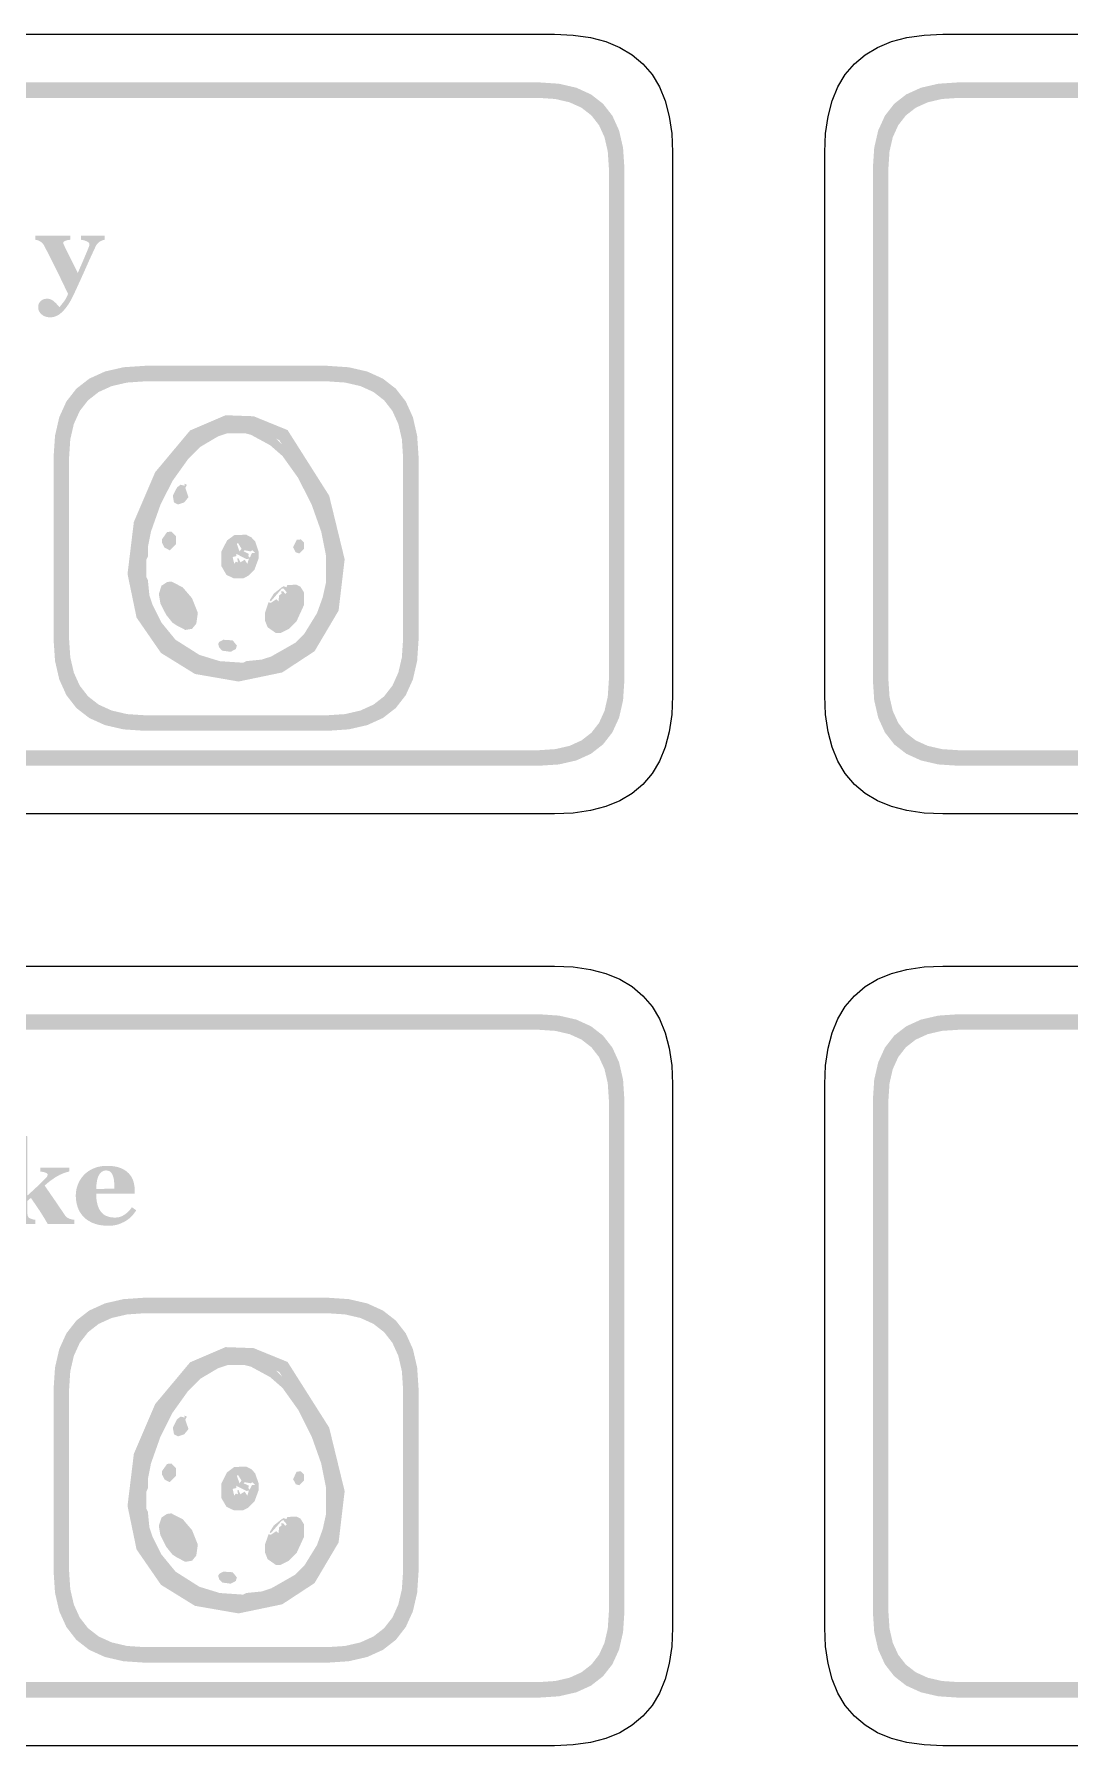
# Model space of a CAD drawing. Header units: millimetres. Extents: x 6 to 294, y 109 to 451.
# Drawn here: x 121.6 to 148.27, y 244.86 to 288.94 of the extents above; entities that cross this region are included whole.
import ezdxf

# ---------------------------------------------------------------- set-up
doc = ezdxf.new("R2010")
doc.units = ezdxf.units.MM
doc.layers.add('CUT', color=1, linetype='Continuous')
doc.layers.add('RASTER', color=7, linetype='Continuous')

msp = doc.modelspace()

# ---------------------------------------------------------------- hatches: boundary and pattern name
at = {"layer": 'RASTER'}
h = msp.add_hatch(color=7, dxfattribs=at)
h.paths.add_polyline_path([(75.2, 285.501), (75.234, 286.016), (75.338, 286.463), (75.509, 286.841), (75.75, 287.151), (76.059, 287.391), (76.438, 287.563), (76.884, 287.666), (77.4, 287.701), (134.6, 287.701), (135.116, 287.666), (135.563, 287.563), (135.941, 287.391), (136.25, 287.151), (136.491, 286.841), (136.663, 286.463), (136.766, 286.016), (136.8, 285.501), (136.8, 272.301), (136.766, 271.785), (136.663, 271.338), (136.491, 270.96), (136.25, 270.651), (135.941, 270.41), (135.563, 270.238), (135.116, 270.135), (134.6, 270.101), (77.4, 270.101), (76.884, 270.135), (76.438, 270.238), (76.059, 270.41), (75.75, 270.651), (75.509, 270.96), (75.338, 271.338), (75.234, 271.785), (75.2, 272.301)])
h.paths.add_polyline_path([(75.6, 285.501), (75.6, 272.301), (75.628, 271.879), (75.712, 271.513), (75.853, 271.204), (76.05, 270.951), (76.303, 270.754), (76.613, 270.613), (76.978, 270.529), (77.4, 270.501), (134.6, 270.501), (135.022, 270.529), (135.388, 270.613), (135.697, 270.754), (135.95, 270.951), (136.147, 271.204), (136.288, 271.513), (136.372, 271.879), (136.4, 272.301), (136.4, 285.501), (136.372, 285.923), (136.288, 286.288), (136.147, 286.598), (135.95, 286.851), (135.697, 287.048), (135.388, 287.188), (135.022, 287.273), (134.6, 287.301), (77.4, 287.301), (76.978, 287.273), (76.613, 287.188), (76.303, 287.048), (76.05, 286.851), (75.853, 286.598), (75.712, 286.288), (75.628, 285.923), (75.6, 285.501)], flags=0)
h = msp.add_hatch(color=7, dxfattribs=at)
h.paths.add_polyline_path([(143.2, 285.501), (143.234, 286.016), (143.337, 286.463), (143.509, 286.841), (143.75, 287.151), (144.059, 287.391), (144.438, 287.563), (144.884, 287.666), (145.4, 287.701), (202.6, 287.701), (203.116, 287.666), (203.563, 287.563), (203.941, 287.391), (204.25, 287.151), (204.491, 286.841), (204.663, 286.463), (204.766, 286.016), (204.8, 285.501), (204.8, 272.301), (204.766, 271.785), (204.663, 271.338), (204.491, 270.96), (204.25, 270.651), (203.941, 270.41), (203.563, 270.238), (203.116, 270.135), (202.6, 270.101), (145.4, 270.101), (144.884, 270.135), (144.438, 270.238), (144.059, 270.41), (143.75, 270.651), (143.509, 270.96), (143.337, 271.338), (143.234, 271.785), (143.2, 272.301)])
h.paths.add_polyline_path([(143.6, 285.501), (143.6, 272.301), (143.628, 271.879), (143.712, 271.513), (143.853, 271.204), (144.05, 270.951), (144.303, 270.754), (144.613, 270.613), (144.978, 270.529), (145.4, 270.501), (202.6, 270.501), (203.022, 270.529), (203.388, 270.613), (203.697, 270.754), (203.95, 270.951), (204.147, 271.204), (204.288, 271.513), (204.372, 271.879), (204.4, 272.301), (204.4, 285.501), (204.372, 285.923), (204.288, 286.288), (204.147, 286.598), (203.95, 286.851), (203.697, 287.048), (203.388, 287.188), (203.022, 287.273), (202.6, 287.301), (145.4, 287.301), (144.978, 287.273), (144.613, 287.188), (144.303, 287.048), (144.05, 286.851), (143.853, 286.598), (143.712, 286.288), (143.628, 285.923), (143.6, 285.501)], flags=0)
for points in [[(123.414, 283.647), (123.398, 283.644), (123.381, 283.64), (123.365, 283.635), (123.349, 283.629), (123.333, 283.623), (123.317, 283.615), (123.302, 283.607), (123.286, 283.597), (123.271, 283.587), (123.256, 283.575), (123.242, 283.561), (123.229, 283.547), (123.216, 283.531), (123.204, 283.513), (123.193, 283.494), (123.183, 283.474), (123.151, 283.407), (123.119, 283.339), (123.087, 283.269), (123.055, 283.199), (123.022, 283.127), (122.99, 283.055), (122.957, 282.981), (122.923, 282.907), (122.89, 282.83), (122.855, 282.753), (122.819, 282.674), (122.783, 282.593), (122.745, 282.511), (122.707, 282.427), (122.668, 282.342), (122.627, 282.255), (122.605, 282.208), (122.582, 282.162), (122.56, 282.119), (122.538, 282.079), (122.516, 282.041), (122.495, 282.005), (122.473, 281.972), (122.452, 281.942), (122.431, 281.913), (122.41, 281.887), (122.389, 281.862), (122.369, 281.838), (122.349, 281.817), (122.33, 281.797), (122.311, 281.778), (122.292, 281.762), (122.274, 281.748), (122.257, 281.734), (122.239, 281.722), (122.222, 281.711), (122.205, 281.701), (122.187, 281.692), (122.17, 281.684), (122.153, 281.677), (122.136, 281.671), (122.118, 281.665), (122.101, 281.661), (122.084, 281.657), (122.066, 281.654), (122.049, 281.652), (122.031, 281.651), (122.014, 281.65), (121.98, 281.652), (121.947, 281.655), (121.917, 281.661), (121.888, 281.67), (121.861, 281.681), (121.835, 281.694), (121.811, 281.71), (121.789, 281.728), (121.769, 281.748), (121.751, 281.768), (121.737, 281.789), (121.725, 281.81), (121.715, 281.833), (121.708, 281.855), (121.704, 281.878), (121.703, 281.902), (121.703, 281.913), (121.704, 281.922), (121.704, 281.932), (121.706, 281.942), (121.707, 281.951), (121.708, 281.961), (121.71, 281.97), (121.713, 281.979), (121.715, 281.987), (121.719, 281.996), (121.723, 282.005), (121.727, 282.014), (121.733, 282.024), (121.739, 282.033), (121.746, 282.042), (121.753, 282.052), (121.759, 282.06), (121.766, 282.067), (121.774, 282.075), (121.783, 282.082), (121.792, 282.088), (121.803, 282.095), (121.814, 282.101), (121.825, 282.107), (121.838, 282.112), (121.851, 282.117), (121.864, 282.121), (121.878, 282.124), (121.892, 282.126), (121.906, 282.128), (121.921, 282.129), (121.936, 282.129), (121.956, 282.129), (121.977, 282.126), (121.997, 282.121), (122.016, 282.115), (122.036, 282.107), (122.055, 282.097), (122.074, 282.086), (122.093, 282.072), (122.112, 282.057), (122.13, 282.041), (122.15, 282.023), (122.169, 282.004), (122.188, 281.984), (122.208, 281.962), (122.228, 281.939), (122.248, 281.914), (122.26, 281.927), (122.274, 281.941), (122.287, 281.957), (122.302, 281.974), (122.317, 281.993), (122.333, 282.013), (122.35, 282.035), (122.367, 282.058), (122.385, 282.082), (122.401, 282.107), (122.415, 282.131), (122.429, 282.156), (122.442, 282.18), (122.453, 282.205), (122.463, 282.23), (122.472, 282.255), (122.429, 282.345), (122.387, 282.432), (122.347, 282.516), (122.308, 282.597), (122.27, 282.675), (122.233, 282.75), (122.197, 282.822), (122.163, 282.89), (122.129, 282.959), (122.094, 283.029), (122.057, 283.101), (122.02, 283.175), (121.982, 283.251), (121.943, 283.329), (121.903, 283.408), (121.861, 283.49), (121.852, 283.507), (121.841, 283.523), (121.83, 283.539), (121.818, 283.553), (121.806, 283.566), (121.792, 283.578), (121.778, 283.589), (121.763, 283.599), (121.748, 283.609), (121.732, 283.617), (121.716, 283.624), (121.7, 283.631), (121.683, 283.636), (121.667, 283.641), (121.65, 283.644), (121.633, 283.647), (121.633, 283.754), (122.529, 283.754), (122.529, 283.647), (122.517, 283.646), (122.503, 283.645), (122.49, 283.643), (122.476, 283.641), (122.461, 283.638), (122.446, 283.634), (122.43, 283.63), (122.414, 283.625), (122.399, 283.62), (122.386, 283.614), (122.375, 283.608), (122.365, 283.602), (122.358, 283.595), (122.353, 283.588), (122.35, 283.58), (122.349, 283.572), (122.349, 283.569), (122.349, 283.566), (122.35, 283.563), (122.35, 283.56), (122.351, 283.557), (122.352, 283.553), (122.352, 283.55), (122.354, 283.547), (122.355, 283.543), (122.356, 283.539), (122.358, 283.534), (122.36, 283.53), (122.362, 283.524), (122.364, 283.519), (122.367, 283.513), (122.37, 283.506), (122.383, 283.479), (122.397, 283.45), (122.413, 283.418), (122.43, 283.384), (122.448, 283.347), (122.468, 283.308), (122.489, 283.266), (122.511, 283.221), (122.534, 283.175), (122.559, 283.126), (122.584, 283.076), (122.61, 283.024), (122.637, 282.969), (122.665, 282.913), (122.694, 282.855), (122.724, 282.794), (122.746, 282.846), (122.768, 282.895), (122.788, 282.942), (122.808, 282.988), (122.827, 283.032), (122.845, 283.074), (122.862, 283.114), (122.879, 283.153), (122.895, 283.19), (122.91, 283.227), (122.926, 283.264), (122.941, 283.301), (122.957, 283.338), (122.972, 283.375), (122.987, 283.411), (123.002, 283.448), (123.006, 283.457), (123.009, 283.465), (123.012, 283.473), (123.014, 283.481), (123.016, 283.488), (123.017, 283.494), (123.019, 283.5), (123.019, 283.506), (123.02, 283.511), (123.02, 283.515), (123.021, 283.52), (123.021, 283.523), (123.021, 283.527), (123.021, 283.53), (123.021, 283.532), (123.021, 283.534), (123.021, 283.541), (123.02, 283.547), (123.018, 283.553), (123.015, 283.559), (123.011, 283.565), (123.007, 283.57), (123.002, 283.575), (122.996, 283.58), (122.989, 283.585), (122.982, 283.59), (122.975, 283.594), (122.968, 283.599), (122.96, 283.603), (122.952, 283.607), (122.944, 283.611), (122.935, 283.615), (122.926, 283.618), (122.917, 283.622), (122.908, 283.625), (122.899, 283.628), (122.89, 283.63), (122.882, 283.633), (122.873, 283.635), (122.865, 283.637), (122.857, 283.638), (122.849, 283.64), (122.841, 283.642), (122.834, 283.643), (122.827, 283.644), (122.821, 283.645), (122.815, 283.646), (122.809, 283.647), (122.809, 283.754), (123.414, 283.754)], [(122.637, 258.301), (121.947, 258.301), (121.916, 258.356), (121.885, 258.409), (121.855, 258.459), (121.825, 258.508), (121.796, 258.554), (121.768, 258.599), (121.741, 258.641), (121.714, 258.681), (121.688, 258.72), (121.662, 258.758), (121.637, 258.795), (121.612, 258.831), (121.587, 258.867), (121.563, 258.902), (121.539, 258.937), (121.515, 258.97), (121.427, 258.896), (121.427, 258.576), (121.427, 258.563), (121.428, 258.551), (121.429, 258.539), (121.431, 258.528), (121.433, 258.518), (121.436, 258.508), (121.439, 258.498), (121.442, 258.49), (121.447, 258.482), (121.452, 258.474), (121.458, 258.467), (121.465, 258.46), (121.473, 258.455), (121.482, 258.449), (121.491, 258.444), (121.502, 258.44), (121.508, 258.437), (121.515, 258.434), (121.523, 258.432), (121.53, 258.429), (121.538, 258.426), (121.546, 258.424), (121.555, 258.422), (121.563, 258.419), (121.572, 258.417), (121.581, 258.415), (121.59, 258.414), (121.598, 258.412), (121.607, 258.411), (121.616, 258.41), (121.625, 258.409), (121.634, 258.408), (121.634, 258.301), (120.727, 258.301), (120.727, 258.408), (120.736, 258.408), (120.745, 258.409), (120.754, 258.41), (120.763, 258.411), (120.773, 258.412), (120.782, 258.413), (120.791, 258.415), (120.8, 258.416), (120.809, 258.417), (120.818, 258.419), (120.826, 258.42), (120.834, 258.422), (120.842, 258.424), (120.85, 258.426), (120.857, 258.428), (120.865, 258.43), (120.876, 258.434), (120.886, 258.439), (120.895, 258.444), (120.904, 258.45), (120.911, 258.457), (120.918, 258.464), (120.924, 258.471), (120.928, 258.48), (120.932, 258.488), (120.936, 258.498), (120.938, 258.508), (120.941, 258.518), (120.943, 258.53), (120.944, 258.542), (120.945, 258.554), (120.945, 258.567), (120.945, 260.201), (120.945, 260.213), (120.944, 260.225), (120.942, 260.237), (120.94, 260.25), (120.937, 260.263), (120.933, 260.275), (120.929, 260.288), (120.924, 260.301), (120.918, 260.314), (120.912, 260.325), (120.905, 260.336), (120.898, 260.347), (120.89, 260.356), (120.881, 260.365), (120.872, 260.372), (120.862, 260.379), (120.854, 260.384), (120.846, 260.388), (120.837, 260.392), (120.827, 260.396), (120.816, 260.399), (120.804, 260.402), (120.792, 260.406), (120.778, 260.409), (120.764, 260.411), (120.751, 260.414), (120.738, 260.416), (120.725, 260.418), (120.713, 260.42), (120.7, 260.421), (120.689, 260.422), (120.677, 260.423), (120.677, 260.53), (121.405, 260.568), (121.427, 260.545), (121.427, 259.033), (121.455, 259.058), (121.483, 259.083), (121.512, 259.11), (121.542, 259.138), (121.573, 259.166), (121.605, 259.196), (121.637, 259.226), (121.671, 259.257), (121.704, 259.289), (121.735, 259.318), (121.765, 259.347), (121.793, 259.374), (121.819, 259.399), (121.844, 259.424), (121.867, 259.447), (121.888, 259.468), (121.9, 259.48), (121.91, 259.492), (121.919, 259.502), (121.926, 259.512), (121.932, 259.521), (121.937, 259.529), (121.94, 259.537), (121.942, 259.544), (121.943, 259.55), (121.944, 259.555), (121.945, 259.56), (121.946, 259.564), (121.946, 259.568), (121.947, 259.571), (121.947, 259.573), (121.947, 259.575), (121.946, 259.582), (121.944, 259.588), (121.941, 259.594), (121.935, 259.599), (121.929, 259.605), (121.921, 259.61), (121.912, 259.615), (121.901, 259.619), (121.889, 259.623), (121.875, 259.628), (121.86, 259.632), (121.843, 259.636), (121.825, 259.639), (121.806, 259.643), (121.785, 259.647), (121.762, 259.65), (121.762, 259.754), (122.507, 259.754), (122.507, 259.653), (122.471, 259.643), (122.438, 259.633), (122.407, 259.623), (122.378, 259.613), (122.351, 259.604), (122.326, 259.594), (122.304, 259.585), (122.283, 259.576), (122.264, 259.567), (122.244, 259.556), (122.224, 259.546), (122.203, 259.534), (122.182, 259.522), (122.16, 259.509), (122.138, 259.495), (122.115, 259.48), (122.101, 259.47), (122.086, 259.46), (122.071, 259.45), (122.056, 259.44), (122.042, 259.429), (122.027, 259.419), (122.013, 259.408), (121.999, 259.397), (121.985, 259.386), (121.97, 259.374), (121.954, 259.362), (121.938, 259.349), (121.922, 259.335), (121.905, 259.32), (121.887, 259.305), (121.869, 259.29), (121.905, 259.238), (121.94, 259.187), (121.974, 259.138), (122.007, 259.089), (122.04, 259.042), (122.072, 258.995), (122.104, 258.949), (122.135, 258.904), (122.165, 258.86), (122.196, 258.814), (122.227, 258.768), (122.259, 258.722), (122.291, 258.675), (122.323, 258.627), (122.356, 258.578), (122.389, 258.529), (122.401, 258.513), (122.413, 258.498), (122.427, 258.484), (122.44, 258.472), (122.455, 258.461), (122.47, 258.452), (122.486, 258.444), (122.502, 258.437), (122.519, 258.431), (122.536, 258.426), (122.553, 258.422), (122.57, 258.418), (122.586, 258.415), (122.603, 258.412), (122.62, 258.409), (122.637, 258.408)]]:
    msp.add_hatch(color=7, dxfattribs=at).paths.add_polyline_path(points)
h = msp.add_hatch(color=7, dxfattribs=at)
h.paths.add_polyline_path([(122.1, 278.051), (122.137, 278.602), (122.247, 279.079), (122.43, 279.483), (122.688, 279.813), (123.018, 280.07), (123.422, 280.254), (123.899, 280.364), (124.45, 280.401), (129.15, 280.401), (129.701, 280.364), (130.178, 280.254), (130.582, 280.07), (130.913, 279.813), (131.17, 279.483), (131.353, 279.079), (131.463, 278.602), (131.5, 278.051), (131.5, 273.351), (131.463, 272.8), (131.353, 272.323), (131.17, 271.919), (130.913, 271.588), (130.582, 271.331), (130.178, 271.148), (129.701, 271.038), (129.15, 271.001), (124.45, 271.001), (123.899, 271.038), (123.422, 271.148), (123.018, 271.331), (122.687, 271.588), (122.43, 271.919), (122.247, 272.323), (122.137, 272.8), (122.1, 273.351)])
h.paths.add_polyline_path([(122.5, 278.051), (122.5, 273.351), (122.53, 272.894), (122.622, 272.498), (122.774, 272.163), (122.988, 271.888), (123.262, 271.675), (123.597, 271.523), (123.993, 271.431), (124.45, 271.401), (129.15, 271.401), (129.607, 271.431), (130.003, 271.523), (130.338, 271.675), (130.612, 271.888), (130.826, 272.163), (130.978, 272.498), (131.07, 272.894), (131.1, 273.351), (131.1, 278.051), (131.07, 278.508), (130.978, 278.904), (130.826, 279.239), (130.613, 279.513), (130.338, 279.727), (130.003, 279.879), (129.607, 279.97), (129.15, 280.001), (124.45, 280.001), (123.993, 279.97), (123.597, 279.879), (123.262, 279.727), (122.988, 279.513), (122.774, 279.239), (122.622, 278.904), (122.53, 278.508), (122.5, 278.051)], flags=0)
h = msp.add_hatch(color=7, dxfattribs=at)
h.paths.add_polyline_path([(126.529, 279.128), (127.252, 279.102), (128.126, 278.746), (129.197, 277.056), (129.596, 275.418), (129.44, 274.097), (128.821, 273.051), (127.988, 272.504), (126.863, 272.27), (125.741, 272.465), (124.866, 273.006), (124.237, 273.917), (124.004, 275.04), (124.167, 276.379), (124.716, 277.661), (125.616, 278.737)])
h.paths.add_polyline_path([(126.589, 278.806), (125.812, 278.473), (124.992, 277.491), (124.479, 276.295), (124.328, 275.053), (124.537, 274.045), (125.091, 273.243), (125.857, 272.77), (126.858, 272.596), (127.864, 272.804), (128.583, 273.278), (129.13, 274.202), (129.272, 275.399), (128.899, 276.929), (127.911, 278.489), (127.184, 278.784), (126.589, 278.806)], flags=0)
h = msp.add_hatch(color=7, dxfattribs=at)
h.paths.add_polyline_path([(126.51, 278.855), (127.102, 278.867), (127.343, 278.786), (127.837, 278.517), (128.28, 278.075), (128.561, 277.672), (128.871, 277.097), (129.152, 276.374), (129.313, 275.69), (129.313, 274.725), (129.273, 274.524), (129.072, 273.921), (128.883, 273.587), (128.4, 273.064), (128.159, 272.903), (127.785, 272.714), (127.182, 272.553), (126.458, 272.553), (126.257, 272.594), (125.775, 272.754), (125.36, 272.984), (124.999, 273.265), (124.757, 273.547), (124.407, 274.242), (124.287, 274.725), (124.287, 275.61), (124.327, 275.69), (124.367, 276.092), (124.488, 276.494), (124.838, 277.311), (125.159, 277.833), (125.602, 278.356), (126.044, 278.678)])
h.paths.add_polyline_path([(126.579, 278.666), (126.338, 278.585), (125.883, 278.316), (125.561, 277.994), (125.159, 277.431), (124.85, 276.816), (124.608, 276.132), (124.528, 275.73), (124.528, 275.489), (124.488, 275.408), (124.488, 274.966), (124.528, 274.886), (124.568, 274.484), (124.649, 274.242), (124.878, 273.788), (125.24, 273.346), (125.855, 272.956), (126.378, 272.795), (126.981, 272.754), (127.061, 272.795), (127.463, 272.835), (127.705, 272.915), (128.32, 273.265), (128.561, 273.506), (128.883, 274.029), (129.032, 274.443), (129.112, 274.805), (129.112, 275.529), (128.992, 276.132), (128.75, 276.816), (128.4, 277.512), (127.998, 278.075), (127.677, 278.356), (127.182, 278.625), (127.021, 278.666)], flags=0)
h.paths.add_polyline_path([(125.465, 277.367), (125.533, 277.339), (125.493, 277.258), (125.574, 277.017), (125.465, 276.884), (125.304, 276.828), (125.2, 276.884), (125.171, 277.057), (125.28, 277.27), (125.372, 277.339), (125.481, 277.311)], flags=0)
h.paths.add_polyline_path([(125.023, 276.12), (125.131, 276.132), (125.252, 276.012), (125.252, 275.811), (125.091, 275.65), (124.958, 275.718), (124.89, 275.851), (124.89, 275.931)], flags=0)
h.paths.add_polyline_path([(126.752, 276.04), (127.061, 276.052), (127.194, 275.984), (127.291, 275.879), (127.383, 275.61), (127.383, 275.449), (127.275, 275.155), (127.114, 274.994), (126.981, 274.926), (126.74, 274.926), (126.551, 275.018), (126.418, 275.248), (126.418, 275.61), (126.567, 275.903)], flags=0)
h.paths.add_polyline_path([(128.36, 275.919), (128.469, 275.931), (128.549, 275.851), (128.549, 275.69), (128.429, 275.569), (128.336, 275.597), (128.268, 275.73)], flags=0)
h.paths.add_polyline_path([(126.848, 275.839), (126.82, 275.811), (126.888, 275.622), (126.941, 275.69)], flags=0)
h.paths.add_polyline_path([(127.021, 275.65), (126.993, 275.622), (127.13, 275.557), (127.114, 275.501), (127.154, 275.461), (127.21, 275.581), (127.291, 275.581), (127.222, 275.65), (127.17, 275.622)], flags=0)
h.paths.add_polyline_path([(126.808, 275.557), (126.808, 275.501), (126.712, 275.477), (126.752, 275.3), (126.792, 275.356), (126.848, 275.34), (126.832, 275.437), (126.86, 275.449), (126.913, 275.34), (127.021, 275.408), (127.09, 275.3), (127.13, 275.437), (127.073, 275.421)], flags=0)
h.paths.add_polyline_path([(125.023, 274.833), (125.131, 274.846), (125.425, 274.697), (125.666, 274.415), (125.815, 274.041), (125.775, 273.76), (125.666, 273.627), (125.493, 273.599), (125.28, 273.708), (125.159, 273.788), (124.999, 273.989), (124.85, 274.283), (124.81, 274.524), (124.878, 274.737)], flags=0)
h.paths.add_polyline_path([(128.119, 274.753), (128.348, 274.765), (128.457, 274.713), (128.549, 274.564), (128.549, 274.242), (128.36, 273.828), (128.159, 273.627), (127.946, 273.519), (127.825, 273.519), (127.612, 273.667), (127.544, 273.84), (127.544, 274.041), (127.636, 274.311), (127.693, 274.295), (127.837, 274.391), (127.894, 274.335), (127.906, 274.484), (127.974, 274.536), (127.958, 274.592), (128.014, 274.592), (128.067, 274.524), (128.107, 274.564), (128.014, 274.673), (127.974, 274.657), (127.693, 274.335), (127.665, 274.363), (127.773, 274.536), (127.974, 274.697), (128.026, 274.725), (128.095, 274.697)], flags=0)
h.paths.add_polyline_path([(126.47, 273.346), (126.712, 273.33), (126.82, 273.197), (126.792, 273.104), (126.659, 273.036), (126.446, 273.064), (126.366, 273.145), (126.338, 273.237), (126.366, 273.289)], flags=0)
h = msp.add_hatch(color=7, dxfattribs=at)
h.paths.add_polyline_path([(75.2, 261.501), (75.234, 262.016), (75.338, 262.463), (75.509, 262.841), (75.75, 263.151), (76.059, 263.391), (76.438, 263.563), (76.884, 263.666), (77.4, 263.701), (134.6, 263.701), (135.116, 263.666), (135.563, 263.563), (135.941, 263.391), (136.25, 263.151), (136.491, 262.841), (136.663, 262.463), (136.766, 262.016), (136.8, 261.501), (136.8, 248.301), (136.766, 247.785), (136.663, 247.338), (136.491, 246.96), (136.25, 246.651), (135.941, 246.41), (135.563, 246.238), (135.116, 246.135), (134.6, 246.101), (77.4, 246.101), (76.884, 246.135), (76.438, 246.238), (76.059, 246.41), (75.75, 246.651), (75.509, 246.96), (75.338, 247.338), (75.234, 247.785), (75.2, 248.301)])
h.paths.add_polyline_path([(75.6, 261.501), (75.6, 248.301), (75.628, 247.879), (75.712, 247.513), (75.853, 247.204), (76.05, 246.951), (76.303, 246.754), (76.613, 246.613), (76.978, 246.529), (77.4, 246.501), (134.6, 246.501), (135.022, 246.529), (135.388, 246.613), (135.697, 246.754), (135.95, 246.951), (136.147, 247.204), (136.288, 247.513), (136.372, 247.879), (136.4, 248.301), (136.4, 261.501), (136.372, 261.923), (136.288, 262.288), (136.147, 262.598), (135.95, 262.851), (135.697, 263.048), (135.388, 263.188), (135.022, 263.273), (134.6, 263.301), (77.4, 263.301), (76.978, 263.273), (76.613, 263.188), (76.303, 263.048), (76.05, 262.851), (75.853, 262.598), (75.712, 262.288), (75.628, 261.923), (75.6, 261.501)], flags=0)
h = msp.add_hatch(color=7, dxfattribs=at)
h.paths.add_polyline_path([(143.2, 261.501), (143.234, 262.016), (143.337, 262.463), (143.509, 262.841), (143.75, 263.151), (144.059, 263.391), (144.438, 263.563), (144.884, 263.666), (145.4, 263.701), (202.6, 263.701), (203.116, 263.666), (203.563, 263.563), (203.941, 263.391), (204.25, 263.151), (204.491, 262.841), (204.663, 262.463), (204.766, 262.016), (204.8, 261.501), (204.8, 248.301), (204.766, 247.785), (204.663, 247.338), (204.491, 246.96), (204.25, 246.651), (203.941, 246.41), (203.563, 246.238), (203.116, 246.135), (202.6, 246.101), (145.4, 246.101), (144.884, 246.135), (144.438, 246.238), (144.059, 246.41), (143.75, 246.651), (143.509, 246.96), (143.337, 247.338), (143.234, 247.785), (143.2, 248.301)])
h.paths.add_polyline_path([(143.6, 261.501), (143.6, 248.301), (143.628, 247.879), (143.712, 247.513), (143.853, 247.204), (144.05, 246.951), (144.303, 246.754), (144.613, 246.613), (144.978, 246.529), (145.4, 246.501), (202.6, 246.501), (203.022, 246.529), (203.388, 246.613), (203.697, 246.754), (203.95, 246.951), (204.147, 247.204), (204.288, 247.513), (204.372, 247.879), (204.4, 248.301), (204.4, 261.501), (204.372, 261.923), (204.288, 262.288), (204.147, 262.598), (203.95, 262.851), (203.697, 263.048), (203.388, 263.188), (203.022, 263.273), (202.6, 263.301), (145.4, 263.301), (144.978, 263.273), (144.613, 263.188), (144.303, 263.048), (144.05, 262.851), (143.853, 262.598), (143.712, 262.288), (143.628, 261.923), (143.6, 261.501)], flags=0)
h = msp.add_hatch(color=7, dxfattribs=at)
h.paths.add_polyline_path([(124.228, 258.651), (124.215, 258.63), (124.201, 258.61), (124.186, 258.59), (124.171, 258.57), (124.155, 258.55), (124.139, 258.531), (124.122, 258.512), (124.104, 258.493), (124.086, 258.475), (124.067, 258.458), (124.047, 258.441), (124.027, 258.425), (124.006, 258.409), (123.984, 258.394), (123.962, 258.38), (123.939, 258.367), (123.915, 258.353), (123.89, 258.341), (123.865, 258.329), (123.841, 258.318), (123.816, 258.308), (123.791, 258.298), (123.766, 258.29), (123.741, 258.282), (123.715, 258.276), (123.689, 258.27), (123.661, 258.265), (123.633, 258.261), (123.604, 258.258), (123.573, 258.256), (123.542, 258.254), (123.51, 258.254), (123.457, 258.255), (123.405, 258.258), (123.356, 258.263), (123.308, 258.269), (123.262, 258.278), (123.218, 258.289), (123.176, 258.301), (123.136, 258.315), (123.097, 258.331), (123.06, 258.349), (123.025, 258.368), (122.992, 258.388), (122.96, 258.409), (122.93, 258.432), (122.902, 258.456), (122.876, 258.481), (122.851, 258.508), (122.828, 258.535), (122.806, 258.564), (122.786, 258.594), (122.768, 258.626), (122.751, 258.658), (122.736, 258.692), (122.723, 258.726), (122.711, 258.762), (122.701, 258.799), (122.692, 258.836), (122.685, 258.874), (122.679, 258.912), (122.675, 258.952), (122.673, 258.992), (122.672, 259.033), (122.673, 259.07), (122.676, 259.107), (122.68, 259.144), (122.686, 259.18), (122.694, 259.215), (122.703, 259.25), (122.714, 259.285), (122.727, 259.32), (122.742, 259.353), (122.757, 259.386), (122.775, 259.418), (122.794, 259.449), (122.814, 259.479), (122.835, 259.508), (122.859, 259.536), (122.883, 259.563), (122.909, 259.589), (122.936, 259.613), (122.965, 259.636), (122.996, 259.658), (123.028, 259.678), (123.062, 259.697), (123.097, 259.715), (123.134, 259.732), (123.173, 259.747), (123.212, 259.76), (123.253, 259.771), (123.295, 259.78), (123.338, 259.787), (123.382, 259.792), (123.427, 259.795), (123.473, 259.796), (123.524, 259.796), (123.571, 259.793), (123.617, 259.789), (123.66, 259.784), (123.701, 259.777), (123.74, 259.768), (123.776, 259.758), (123.81, 259.747), (123.843, 259.734), (123.873, 259.719), (123.903, 259.704), (123.931, 259.687), (123.957, 259.669), (123.983, 259.65), (124.006, 259.63), (124.029, 259.609), (124.049, 259.588), (124.067, 259.565), (124.085, 259.542), (124.101, 259.518), (124.115, 259.493), (124.128, 259.467), (124.14, 259.44), (124.15, 259.412), (124.159, 259.383), (124.167, 259.354), (124.173, 259.325), (124.179, 259.296), (124.183, 259.266), (124.186, 259.235), (124.188, 259.205), (124.188, 259.174), (124.188, 259.079), (123.198, 259.079), (123.2, 259.006), (123.205, 258.937), (123.214, 258.874), (123.227, 258.814), (123.243, 258.759), (123.263, 258.709), (123.287, 258.663), (123.314, 258.622), (123.345, 258.585), (123.38, 258.553), (123.42, 258.526), (123.464, 258.504), (123.512, 258.487), (123.564, 258.475), (123.621, 258.467), (123.681, 258.465), (123.715, 258.466), (123.749, 258.47), (123.781, 258.475), (123.812, 258.484), (123.843, 258.494), (123.872, 258.507), (123.901, 258.523), (123.929, 258.54), (123.956, 258.56), (123.982, 258.581), (124.007, 258.603), (124.031, 258.626), (124.054, 258.65), (124.076, 258.676), (124.097, 258.703), (124.116, 258.731)])
h.paths.add_polyline_path([(123.668, 259.208), (123.668, 259.23), (123.668, 259.252), (123.667, 259.274), (123.666, 259.297), (123.665, 259.319), (123.663, 259.342), (123.661, 259.365), (123.659, 259.388), (123.657, 259.41), (123.654, 259.432), (123.651, 259.452), (123.647, 259.472), (123.643, 259.49), (123.639, 259.507), (123.634, 259.523), (123.629, 259.539), (123.622, 259.555), (123.615, 259.571), (123.607, 259.585), (123.599, 259.599), (123.59, 259.611), (123.581, 259.623), (123.571, 259.633), (123.561, 259.643), (123.549, 259.651), (123.538, 259.658), (123.525, 259.664), (123.512, 259.669), (123.498, 259.673), (123.483, 259.676), (123.468, 259.677), (123.451, 259.678), (123.424, 259.676), (123.398, 259.671), (123.373, 259.662), (123.35, 259.649), (123.328, 259.633), (123.308, 259.613), (123.289, 259.59), (123.271, 259.563), (123.255, 259.533), (123.241, 259.498), (123.229, 259.459), (123.219, 259.416), (123.211, 259.369), (123.205, 259.317), (123.2, 259.261), (123.198, 259.202)], flags=0)
h = msp.add_hatch(color=7, dxfattribs=at)
h.paths.add_polyline_path([(122.1, 254.051), (122.137, 254.602), (122.247, 255.079), (122.43, 255.483), (122.688, 255.813), (123.018, 256.07), (123.422, 256.254), (123.899, 256.364), (124.45, 256.401), (129.15, 256.401), (129.701, 256.364), (130.178, 256.254), (130.582, 256.07), (130.913, 255.813), (131.17, 255.483), (131.353, 255.079), (131.463, 254.602), (131.5, 254.051), (131.5, 249.351), (131.463, 248.8), (131.353, 248.323), (131.17, 247.919), (130.913, 247.588), (130.582, 247.331), (130.178, 247.148), (129.701, 247.038), (129.15, 247.001), (124.45, 247.001), (123.899, 247.038), (123.422, 247.148), (123.018, 247.331), (122.687, 247.588), (122.43, 247.919), (122.247, 248.323), (122.137, 248.8), (122.1, 249.351)])
h.paths.add_polyline_path([(122.5, 254.051), (122.5, 249.351), (122.53, 248.894), (122.622, 248.498), (122.774, 248.163), (122.988, 247.888), (123.262, 247.675), (123.597, 247.523), (123.993, 247.431), (124.45, 247.401), (129.15, 247.401), (129.607, 247.431), (130.003, 247.523), (130.338, 247.675), (130.612, 247.888), (130.826, 248.163), (130.978, 248.498), (131.07, 248.894), (131.1, 249.351), (131.1, 254.051), (131.07, 254.508), (130.978, 254.904), (130.826, 255.239), (130.613, 255.513), (130.338, 255.727), (130.003, 255.879), (129.607, 255.97), (129.15, 256.001), (124.45, 256.001), (123.993, 255.97), (123.597, 255.879), (123.262, 255.727), (122.988, 255.513), (122.774, 255.239), (122.622, 254.904), (122.53, 254.508), (122.5, 254.051)], flags=0)
h = msp.add_hatch(color=7, dxfattribs=at)
h.paths.add_polyline_path([(126.529, 255.128), (127.252, 255.102), (128.126, 254.746), (129.197, 253.056), (129.596, 251.418), (129.44, 250.097), (128.821, 249.051), (127.988, 248.504), (126.863, 248.27), (125.741, 248.465), (124.866, 249.006), (124.237, 249.917), (124.004, 251.04), (124.167, 252.379), (124.716, 253.661), (125.616, 254.737)])
h.paths.add_polyline_path([(126.589, 254.806), (125.812, 254.473), (124.992, 253.491), (124.479, 252.295), (124.328, 251.053), (124.537, 250.045), (125.091, 249.243), (125.857, 248.77), (126.858, 248.596), (127.864, 248.804), (128.583, 249.278), (129.13, 250.202), (129.272, 251.399), (128.899, 252.929), (127.911, 254.489), (127.184, 254.784), (126.589, 254.806)], flags=0)
h = msp.add_hatch(color=7, dxfattribs=at)
h.paths.add_polyline_path([(126.51, 254.855), (127.102, 254.867), (127.343, 254.786), (127.837, 254.517), (128.28, 254.075), (128.561, 253.672), (128.871, 253.097), (129.152, 252.374), (129.313, 251.69), (129.313, 250.725), (129.273, 250.524), (129.072, 249.921), (128.883, 249.587), (128.4, 249.064), (128.159, 248.903), (127.785, 248.714), (127.182, 248.553), (126.458, 248.553), (126.257, 248.594), (125.775, 248.754), (125.36, 248.984), (124.999, 249.265), (124.757, 249.547), (124.407, 250.242), (124.287, 250.725), (124.287, 251.61), (124.327, 251.69), (124.367, 252.092), (124.488, 252.494), (124.838, 253.311), (125.159, 253.833), (125.602, 254.356), (126.044, 254.678)])
h.paths.add_polyline_path([(126.579, 254.666), (126.338, 254.585), (125.883, 254.316), (125.561, 253.994), (125.159, 253.431), (124.85, 252.816), (124.608, 252.132), (124.528, 251.73), (124.528, 251.489), (124.488, 251.408), (124.488, 250.966), (124.528, 250.886), (124.568, 250.484), (124.649, 250.242), (124.878, 249.788), (125.24, 249.346), (125.855, 248.956), (126.378, 248.795), (126.981, 248.754), (127.061, 248.795), (127.463, 248.835), (127.705, 248.915), (128.32, 249.265), (128.561, 249.506), (128.883, 250.029), (129.032, 250.443), (129.112, 250.805), (129.112, 251.529), (128.992, 252.132), (128.75, 252.816), (128.4, 253.512), (127.998, 254.075), (127.677, 254.356), (127.182, 254.625), (127.021, 254.666)], flags=0)
h.paths.add_polyline_path([(125.465, 253.367), (125.533, 253.339), (125.493, 253.258), (125.574, 253.017), (125.465, 252.884), (125.304, 252.828), (125.2, 252.884), (125.171, 253.057), (125.28, 253.27), (125.372, 253.339), (125.481, 253.311)], flags=0)
h.paths.add_polyline_path([(125.023, 252.12), (125.131, 252.132), (125.252, 252.012), (125.252, 251.811), (125.091, 251.65), (124.958, 251.718), (124.89, 251.851), (124.89, 251.931)], flags=0)
h.paths.add_polyline_path([(126.752, 252.04), (127.061, 252.052), (127.194, 251.984), (127.291, 251.879), (127.383, 251.61), (127.383, 251.449), (127.275, 251.155), (127.114, 250.994), (126.981, 250.926), (126.74, 250.926), (126.551, 251.018), (126.418, 251.248), (126.418, 251.61), (126.567, 251.903)], flags=0)
h.paths.add_polyline_path([(128.36, 251.919), (128.469, 251.931), (128.549, 251.851), (128.549, 251.69), (128.429, 251.569), (128.336, 251.597), (128.268, 251.73)], flags=0)
h.paths.add_polyline_path([(126.848, 251.839), (126.82, 251.811), (126.888, 251.622), (126.941, 251.69)], flags=0)
h.paths.add_polyline_path([(127.021, 251.65), (126.993, 251.622), (127.13, 251.557), (127.114, 251.501), (127.154, 251.461), (127.21, 251.581), (127.291, 251.581), (127.222, 251.65), (127.17, 251.622)], flags=0)
h.paths.add_polyline_path([(126.808, 251.557), (126.808, 251.501), (126.712, 251.477), (126.752, 251.3), (126.792, 251.356), (126.848, 251.34), (126.832, 251.437), (126.86, 251.449), (126.913, 251.34), (127.021, 251.408), (127.09, 251.3), (127.13, 251.437), (127.073, 251.421)], flags=0)
h.paths.add_polyline_path([(125.023, 250.833), (125.131, 250.846), (125.425, 250.697), (125.666, 250.415), (125.815, 250.041), (125.775, 249.76), (125.666, 249.627), (125.493, 249.599), (125.28, 249.708), (125.159, 249.788), (124.999, 249.989), (124.85, 250.283), (124.81, 250.524), (124.878, 250.737)], flags=0)
h.paths.add_polyline_path([(128.119, 250.753), (128.348, 250.765), (128.457, 250.713), (128.549, 250.564), (128.549, 250.242), (128.36, 249.828), (128.159, 249.627), (127.946, 249.519), (127.825, 249.519), (127.612, 249.667), (127.544, 249.84), (127.544, 250.041), (127.636, 250.311), (127.693, 250.295), (127.837, 250.391), (127.894, 250.335), (127.906, 250.484), (127.974, 250.536), (127.958, 250.592), (128.014, 250.592), (128.067, 250.524), (128.107, 250.564), (128.014, 250.673), (127.974, 250.657), (127.693, 250.335), (127.665, 250.363), (127.773, 250.536), (127.974, 250.697), (128.026, 250.725), (128.095, 250.697)], flags=0)
h.paths.add_polyline_path([(126.47, 249.346), (126.712, 249.33), (126.82, 249.197), (126.792, 249.104), (126.659, 249.036), (126.446, 249.064), (126.366, 249.145), (126.338, 249.237), (126.366, 249.289)], flags=0)

# ---------------------------------------------------------------- linework, layer by layer
at = {"layer": 'CUT'}
for points in [[(76.999, 288.941), (135.001, 288.941), (135.483, 288.92), (135.925, 288.857), (136.325, 288.751), (136.685, 288.603), (137.003, 288.413), (137.278, 288.179), (137.512, 287.903), (137.703, 287.585), (137.851, 287.226), (137.956, 286.825), (138.019, 286.384), (138.04, 285.902), (138.04, 271.9), (138.019, 271.418), (137.956, 270.976), (137.851, 270.576), (137.703, 270.216), (137.512, 269.898), (137.278, 269.622), (137.003, 269.389), (136.685, 269.198), (136.325, 269.05), (135.925, 268.945), (135.483, 268.882), (135.001, 268.861), (76.999, 268.861)], [(203.001, 268.861), (144.999, 268.861), (144.517, 268.882), (144.075, 268.945), (143.675, 269.05), (143.315, 269.198), (142.997, 269.389), (142.722, 269.622), (142.488, 269.898), (142.297, 270.216), (142.149, 270.576), (142.044, 270.976), (141.981, 271.418), (141.96, 271.9), (141.96, 285.902), (141.981, 286.384), (142.044, 286.825), (142.149, 287.226), (142.297, 287.585), (142.488, 287.903), (142.722, 288.179), (142.997, 288.413), (143.315, 288.603), (143.675, 288.751), (144.075, 288.857), (144.517, 288.92), (144.999, 288.941), (203.001, 288.941)], [(76.999, 264.941), (135.001, 264.941), (135.483, 264.92), (135.925, 264.857), (136.325, 264.751), (136.685, 264.603), (137.003, 264.413), (137.278, 264.179), (137.512, 263.903), (137.703, 263.585), (137.851, 263.226), (137.956, 262.825), (138.019, 262.384), (138.04, 261.902), (138.04, 247.9), (138.019, 247.418), (137.956, 246.976), (137.851, 246.576), (137.703, 246.216), (137.512, 245.898), (137.278, 245.622), (137.003, 245.389), (136.685, 245.198), (136.325, 245.05), (135.925, 244.945), (135.483, 244.882), (135.001, 244.861), (76.999, 244.861)], [(203.001, 244.861), (144.999, 244.861), (144.517, 244.882), (144.075, 244.945), (143.675, 245.05), (143.315, 245.198), (142.997, 245.389), (142.722, 245.622), (142.488, 245.898), (142.297, 246.216), (142.149, 246.576), (142.044, 246.976), (141.981, 247.418), (141.96, 247.9), (141.96, 261.902), (141.981, 262.384), (142.044, 262.825), (142.149, 263.226), (142.297, 263.585), (142.488, 263.903), (142.722, 264.179), (142.997, 264.413), (143.315, 264.603), (143.675, 264.751), (144.075, 264.857), (144.517, 264.92), (144.999, 264.941), (203.001, 264.941)]]:
    msp.add_lwpolyline(points, dxfattribs=at)

doc.saveas('drawing.dxf')
